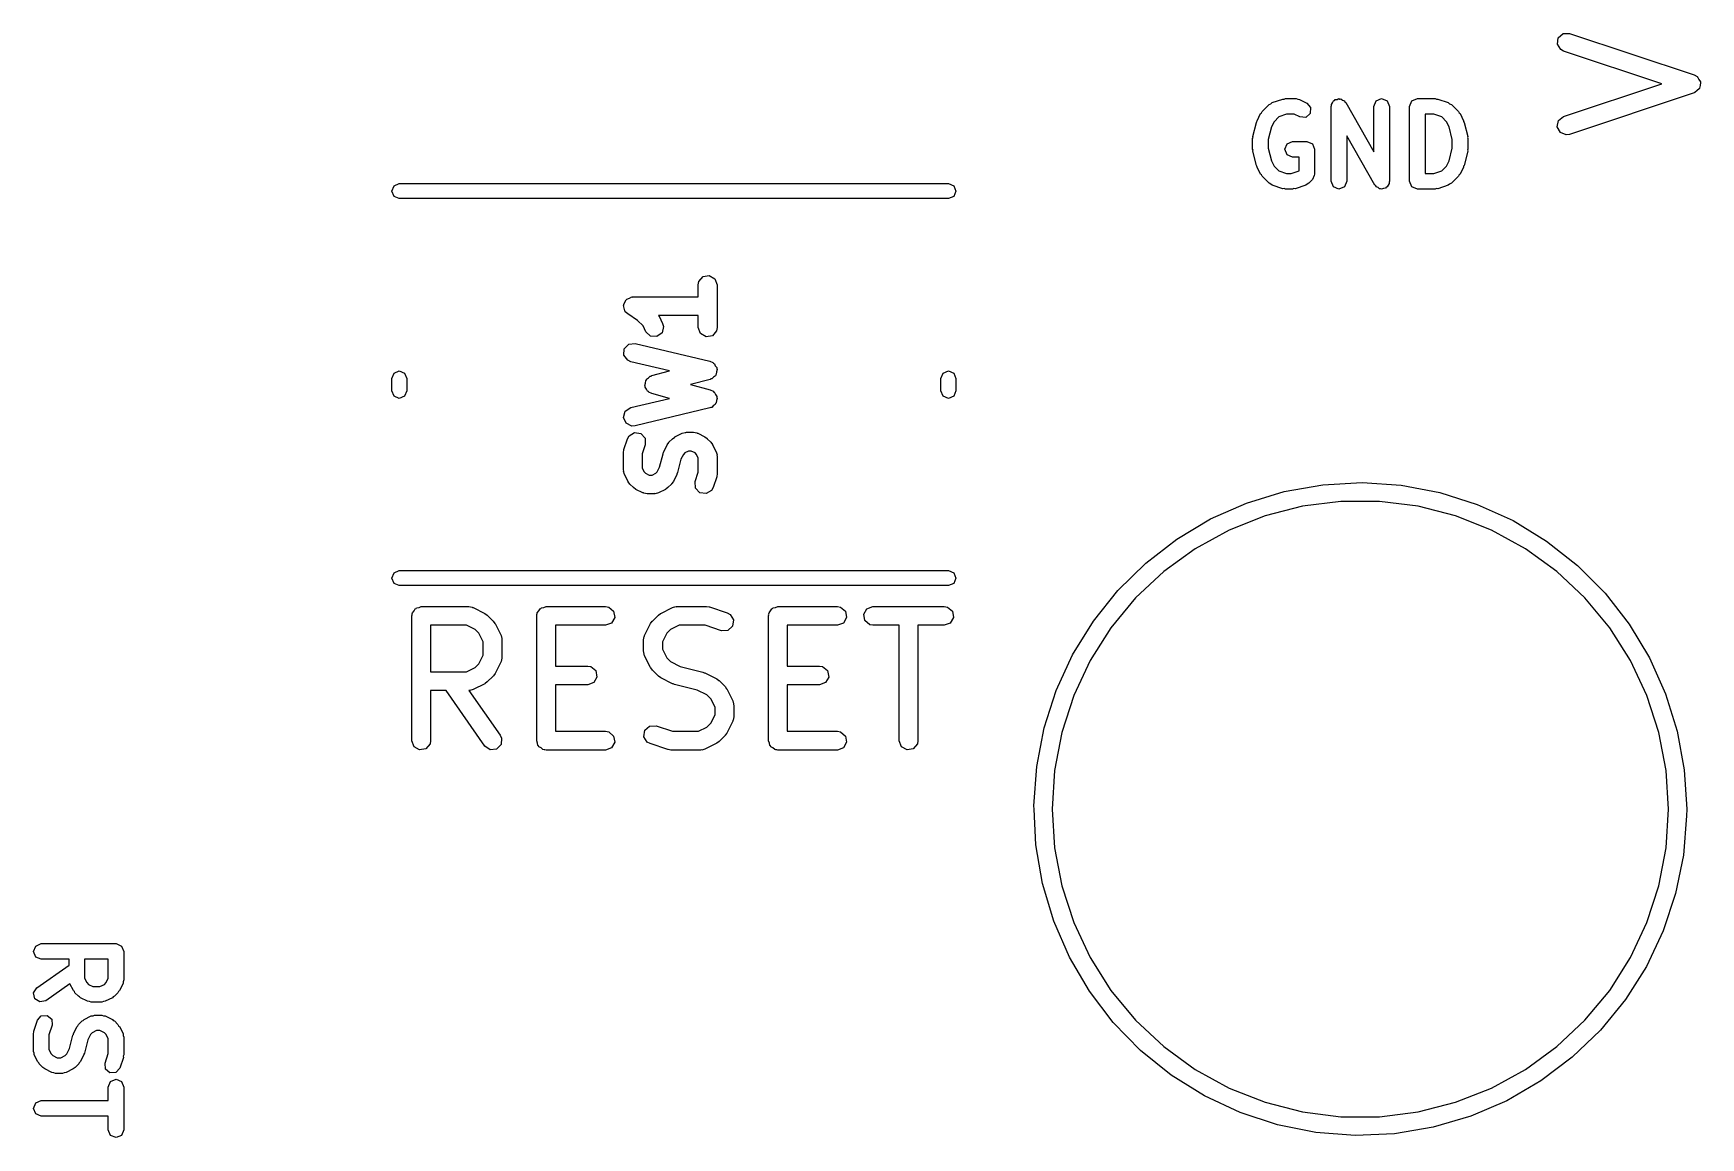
# Model space of a CAD drawing. Extents: x 83.3 to 116.7, y -116.7 to -83.4.
# Drawn here: x 103.37 to 116.73, y -116.63 to -107.79 of the extents above; entities that cross this region are included whole.
import ezdxf

# ---------------------------------------------------------------- set-up
doc = ezdxf.new("R2010")
doc.units = 0
doc.layers.add('BLACK', color=7, linetype='CONTINUOUS')

msp = doc.modelspace()

# ---------------------------------------------------------------- linework, layer by layer
at = {"layer": 'BLACK', "linetype": 'CONTINUOUS'}
for p, q in [((115.586, -107.821), (115.625, -107.787)), ((115.625, -107.787), (115.676, -107.786)), ((115.676, -107.786), (116.676, -108.119)), ((115.579, -107.872), (115.586, -107.821)), ((115.606, -107.916), (115.579, -107.872)), ((115.629, -107.928), (115.606, -107.916)), ((116.415, -108.19), (115.629, -107.928)), ((115.629, -108.453), (116.415, -108.19)), ((116.676, -108.119), (116.699, -108.132)), ((116.699, -108.132), (116.7, -108.134)), ((116.7, -108.134), (116.702, -108.134)), ((116.702, -108.134), (116.713, -108.155)), ((116.713, -108.155), (116.726, -108.175)), ((116.722, -108.203), (116.718, -108.226)), ((116.727, -108.179), (116.722, -108.203)), ((116.726, -108.175), (116.726, -108.178)), ((116.726, -108.178), (116.727, -108.179)), ((113.284, -108.35), (113.295, -108.341)), ((113.295, -108.341), (113.38, -108.312)), ((113.38, -108.312), (113.39, -108.313)), ((113.39, -108.313), (113.4, -108.309)), ((113.4, -108.309), (113.486, -108.309)), ((113.486, -108.309), (113.499, -108.314)), ((113.499, -108.314), (113.514, -108.316)), ((113.514, -108.316), (113.571, -108.344)), ((113.778, -108.342), (113.784, -108.327)), ((113.784, -108.327), (113.792, -108.324)), ((113.792, -108.324), (113.798, -108.317)), ((113.798, -108.317), (113.814, -108.315)), ((113.814, -108.315), (113.829, -108.309)), ((113.829, -108.309), (113.837, -108.312)), ((113.837, -108.312), (113.845, -108.311)), ((113.845, -108.311), (113.858, -108.321)), ((113.858, -108.321), (113.873, -108.327)), ((113.873, -108.327), (113.876, -108.335)), ((113.876, -108.335), (113.883, -108.34)), ((113.883, -108.34), (114.109, -108.736)), ((114.109, -108.371), (114.127, -108.327)), ((114.127, -108.327), (114.171, -108.309)), ((114.171, -108.309), (114.216, -108.327)), ((114.216, -108.327), (114.234, -108.371)), ((114.395, -108.371), (114.413, -108.327)), ((114.413, -108.327), (114.457, -108.309)), ((114.457, -108.309), (114.6, -108.309)), ((114.6, -108.309), (114.61, -108.313)), ((114.61, -108.313), (114.62, -108.312)), ((114.62, -108.312), (114.705, -108.341)), ((114.705, -108.341), (114.716, -108.35)), ((116.676, -108.262), (115.676, -108.595)), ((116.678, -108.26), (116.676, -108.262)), ((116.68, -108.26), (116.678, -108.26)), ((116.698, -108.244), (116.68, -108.26)), ((116.716, -108.23), (116.698, -108.244)), ((116.717, -108.228), (116.716, -108.23)), ((116.718, -108.226), (116.717, -108.228)), ((113.173, -108.486), (113.201, -108.429)), ((113.201, -108.429), (113.209, -108.422)), ((113.209, -108.422), (113.213, -108.413)), ((113.213, -108.413), (113.27, -108.356)), ((113.27, -108.356), (113.284, -108.35)), ((113.348, -108.455), (113.309, -108.494)), ((113.41, -108.434), (113.348, -108.455)), ((113.471, -108.434), (113.41, -108.434)), ((113.515, -108.456), (113.471, -108.434)), ((113.563, -108.459), (113.515, -108.456)), ((113.599, -108.428), (113.563, -108.459)), ((113.571, -108.344), (113.602, -108.38)), ((113.602, -108.38), (113.599, -108.428)), ((113.766, -108.371), (113.769, -108.363)), ((113.766, -108.971), (113.766, -108.371)), ((113.768, -108.355), (113.778, -108.342)), ((113.769, -108.363), (113.768, -108.355)), ((114.109, -108.736), (114.109, -108.371)), ((114.234, -108.371), (114.234, -108.971)), ((114.395, -108.971), (114.395, -108.371)), ((114.52, -108.434), (114.52, -108.909)), ((114.59, -108.434), (114.52, -108.434)), ((114.652, -108.455), (114.59, -108.434)), ((114.691, -108.494), (114.652, -108.455)), ((114.716, -108.35), (114.73, -108.356)), ((114.73, -108.356), (114.787, -108.413)), ((114.787, -108.413), (114.791, -108.422)), ((114.791, -108.422), (114.799, -108.429)), ((114.799, -108.429), (114.827, -108.486)), ((115.588, -108.485), (115.629, -108.453)), ((113.139, -108.613), (113.168, -108.499)), ((113.168, -108.499), (113.172, -108.493)), ((113.172, -108.493), (113.173, -108.486)), ((113.288, -108.536), (113.262, -108.636)), ((113.309, -108.494), (113.288, -108.536)), ((114.117, -109.002), (113.891, -108.607)), ((113.891, -108.607), (113.891, -108.971)), ((114.712, -108.536), (114.691, -108.494)), ((114.737, -108.636), (114.712, -108.536)), ((114.827, -108.486), (114.828, -108.493)), ((114.828, -108.493), (114.832, -108.499)), ((114.832, -108.499), (114.861, -108.613)), ((115.578, -108.535), (115.588, -108.485)), ((115.603, -108.58), (115.578, -108.535)), ((115.65, -108.599), (115.603, -108.58)), ((115.676, -108.595), (115.65, -108.599)), ((113.137, -108.629), (113.141, -108.621)), ((113.137, -108.714), (113.137, -108.629)), ((113.141, -108.722), (113.137, -108.714)), ((113.141, -108.621), (113.139, -108.613)), ((113.139, -108.729), (113.141, -108.722)), ((113.168, -108.844), (113.139, -108.729)), ((113.262, -108.636), (113.262, -108.707)), ((113.262, -108.707), (113.288, -108.807)), ((113.395, -108.714), (113.413, -108.67)), ((113.413, -108.758), (113.395, -108.714)), ((113.413, -108.67), (113.457, -108.652)), ((113.457, -108.652), (113.571, -108.652)), ((113.571, -108.652), (113.616, -108.67)), ((113.616, -108.67), (113.634, -108.714)), ((113.634, -108.714), (113.634, -108.914)), ((114.712, -108.807), (114.737, -108.707)), ((114.737, -108.707), (114.737, -108.636)), ((114.861, -108.729), (114.832, -108.844)), ((114.861, -108.613), (114.859, -108.621)), ((114.859, -108.621), (114.862, -108.629)), ((114.862, -108.714), (114.859, -108.722)), ((114.859, -108.722), (114.861, -108.729)), ((114.862, -108.629), (114.862, -108.714)), ((113.172, -108.849), (113.168, -108.844)), ((113.173, -108.857), (113.172, -108.849)), ((113.201, -108.914), (113.173, -108.857)), ((113.288, -108.807), (113.309, -108.849)), ((113.309, -108.849), (113.348, -108.888)), ((113.457, -108.777), (113.413, -108.758)), ((113.509, -108.777), (113.457, -108.777)), ((113.509, -108.888), (113.509, -108.777)), ((114.652, -108.888), (114.691, -108.849)), ((114.691, -108.849), (114.712, -108.807)), ((114.827, -108.857), (114.799, -108.914)), ((114.828, -108.849), (114.827, -108.857)), ((114.832, -108.844), (114.828, -108.849)), ((106.24, -109.05), (106.258, -109.008)), ((106.258, -109.008), (106.3, -108.99)), ((106.3, -108.99), (110.7, -108.99)), ((110.7, -108.99), (110.742, -109.008)), ((110.742, -109.008), (110.76, -109.05)), ((113.209, -108.92), (113.201, -108.914)), ((113.213, -108.93), (113.209, -108.92)), ((113.27, -108.987), (113.213, -108.93)), ((113.284, -108.993), (113.27, -108.987)), ((113.295, -109.002), (113.284, -108.993)), ((113.38, -109.031), (113.295, -109.002)), ((113.348, -108.888), (113.41, -108.909)), ((113.41, -108.909), (113.447, -108.909)), ((113.447, -108.909), (113.509, -108.888)), ((113.563, -109.002), (113.477, -109.031)), ((113.574, -108.993), (113.563, -109.002)), ((113.587, -108.987), (113.574, -108.993)), ((113.616, -108.958), (113.587, -108.987)), ((113.63, -108.924), (113.616, -108.958)), ((113.634, -108.914), (113.63, -108.924)), ((113.784, -109.016), (113.766, -108.971)), ((113.891, -108.971), (113.873, -109.016)), ((114.124, -109.008), (114.117, -109.002)), ((114.127, -109.016), (114.124, -109.008)), ((114.222, -109.001), (114.216, -109.016)), ((114.232, -108.988), (114.222, -109.001)), ((114.234, -108.971), (114.231, -108.979)), ((114.231, -108.979), (114.232, -108.988)), ((114.413, -109.016), (114.395, -108.971)), ((114.52, -108.909), (114.59, -108.909)), ((114.59, -108.909), (114.652, -108.888)), ((114.705, -109.002), (114.62, -109.031)), ((114.716, -108.993), (114.705, -109.002)), ((114.73, -108.987), (114.716, -108.993)), ((114.787, -108.93), (114.73, -108.987)), ((114.791, -108.92), (114.787, -108.93)), ((114.799, -108.914), (114.791, -108.92)), ((106.258, -109.092), (106.24, -109.05)), ((106.3, -109.11), (106.258, -109.092)), ((110.7, -109.11), (106.3, -109.11)), ((110.742, -109.092), (110.7, -109.11)), ((110.76, -109.05), (110.742, -109.092)), ((113.39, -109.03), (113.38, -109.031)), ((113.4, -109.034), (113.39, -109.03)), ((113.457, -109.034), (113.4, -109.034)), ((113.467, -109.03), (113.457, -109.034)), ((113.477, -109.031), (113.467, -109.03)), ((113.829, -109.034), (113.784, -109.016)), ((113.873, -109.016), (113.829, -109.034)), ((114.142, -109.022), (114.127, -109.016)), ((114.155, -109.032), (114.142, -109.022)), ((114.163, -109.031), (114.155, -109.032)), ((114.171, -109.034), (114.163, -109.031)), ((114.186, -109.028), (114.171, -109.034)), ((114.202, -109.026), (114.186, -109.028)), ((114.208, -109.019), (114.202, -109.026)), ((114.216, -109.016), (114.208, -109.019)), ((114.457, -109.034), (114.413, -109.016)), ((114.6, -109.034), (114.457, -109.034)), ((114.61, -109.03), (114.6, -109.034)), ((114.62, -109.031), (114.61, -109.03)), ((108.696, -109.8), (108.701, -109.774)), ((108.696, -109.896), (108.696, -109.8)), ((108.701, -109.774), (108.734, -109.735)), ((108.734, -109.735), (108.784, -109.726)), ((108.784, -109.726), (108.829, -109.752)), ((108.829, -109.752), (108.846, -109.8)), ((108.846, -109.8), (108.846, -110.143)), ((108.098, -109.958), (108.108, -109.94)), ((108.108, -109.94), (108.117, -109.92)), ((108.117, -109.92), (108.121, -109.918)), ((108.121, -109.918), (108.123, -109.914)), ((108.123, -109.914), (108.144, -109.907)), ((108.144, -109.907), (108.163, -109.897)), ((108.163, -109.897), (108.167, -109.898)), ((108.167, -109.898), (108.171, -109.896)), ((108.171, -109.896), (108.696, -109.896)), ((108.097, -109.967), (108.098, -109.963)), ((108.103, -109.987), (108.097, -109.967)), ((108.098, -109.963), (108.098, -109.958)), ((108.106, -110.009), (108.103, -109.987)), ((108.11, -110.012), (108.106, -110.009)), ((108.111, -110.016), (108.11, -110.012)), ((108.13, -110.034), (108.111, -110.016)), ((108.209, -110.087), (108.13, -110.034)), ((108.696, -110.046), (108.377, -110.046)), ((108.377, -110.046), (108.38, -110.051)), ((108.38, -110.051), (108.381, -110.052)), ((108.381, -110.052), (108.41, -110.109)), ((108.696, -110.143), (108.696, -110.046)), ((108.253, -110.13), (108.209, -110.087)), ((108.276, -110.176), (108.253, -110.13)), ((108.313, -110.212), (108.276, -110.176)), ((108.405, -110.184), (108.364, -110.215)), ((108.417, -110.134), (108.405, -110.184)), ((108.41, -110.109), (108.417, -110.134)), ((108.714, -110.191), (108.696, -110.143)), ((108.758, -110.217), (108.714, -110.191)), ((108.809, -110.208), (108.758, -110.217)), ((108.842, -110.169), (108.809, -110.208)), ((108.846, -110.143), (108.842, -110.169)), ((108.1, -110.364), (108.103, -110.313)), ((108.103, -110.313), (108.138, -110.276)), ((108.138, -110.276), (108.189, -110.27)), ((108.189, -110.27), (108.789, -110.413)), ((108.364, -110.215), (108.313, -110.212)), ((108.13, -110.405), (108.1, -110.364)), ((108.154, -110.416), (108.13, -110.405)), ((108.465, -110.49), (108.154, -110.416)), ((108.789, -110.413), (108.813, -110.423)), ((108.813, -110.423), (108.817, -110.429)), ((108.817, -110.429), (108.825, -110.433)), ((108.825, -110.433), (108.832, -110.449)), ((108.832, -110.449), (108.843, -110.464)), ((108.843, -110.464), (108.843, -110.472)), ((108.843, -110.472), (108.846, -110.479)), ((106.24, -110.55), (106.258, -110.508)), ((106.24, -110.65), (106.24, -110.55)), ((106.258, -110.508), (106.3, -110.49)), ((106.3, -110.49), (106.342, -110.508)), ((106.342, -110.508), (106.36, -110.55)), ((106.36, -110.55), (106.36, -110.65)), ((108.268, -110.606), (108.273, -110.588)), ((108.271, -110.613), (108.268, -110.606)), ((108.273, -110.588), (108.275, -110.568)), ((108.275, -110.568), (108.28, -110.564)), ((108.28, -110.564), (108.281, -110.557)), ((108.281, -110.557), (108.297, -110.546)), ((108.297, -110.546), (108.311, -110.532)), ((108.311, -110.532), (108.318, -110.531)), ((108.318, -110.531), (108.324, -110.528)), ((108.324, -110.528), (108.465, -110.49)), ((108.791, -110.558), (108.634, -110.6)), ((108.634, -110.6), (108.791, -110.642)), ((108.797, -110.554), (108.791, -110.558)), ((108.805, -110.553), (108.797, -110.554)), ((108.818, -110.539), (108.805, -110.553)), ((108.833, -110.529), (108.818, -110.539)), ((108.835, -110.521), (108.833, -110.529)), ((108.84, -110.515), (108.835, -110.521)), ((108.841, -110.497), (108.84, -110.515)), ((108.846, -110.479), (108.841, -110.497)), ((110.64, -110.55), (110.658, -110.508)), ((110.64, -110.65), (110.64, -110.55)), ((110.658, -110.508), (110.7, -110.49)), ((110.7, -110.49), (110.742, -110.508)), ((110.742, -110.508), (110.76, -110.55)), ((110.76, -110.55), (110.76, -110.65)), ((106.258, -110.692), (106.24, -110.65)), ((106.3, -110.71), (106.258, -110.692)), ((106.342, -110.692), (106.3, -110.71)), ((106.36, -110.65), (106.342, -110.692)), ((108.154, -110.784), (108.465, -110.71)), ((108.27, -110.619), (108.271, -110.613)), ((108.282, -110.635), (108.27, -110.619)), ((108.29, -110.653), (108.282, -110.635)), ((108.296, -110.656), (108.29, -110.653)), ((108.3, -110.661), (108.296, -110.656)), ((108.324, -110.672), (108.3, -110.661)), ((108.465, -110.71), (108.324, -110.672)), ((108.791, -110.642), (108.814, -110.653)), ((108.814, -110.653), (108.819, -110.659)), ((108.819, -110.659), (108.826, -110.663)), ((108.826, -110.663), (108.833, -110.68)), ((108.833, -110.68), (108.844, -110.695)), ((108.839, -110.746), (108.834, -110.751)), ((108.841, -110.728), (108.839, -110.746)), ((108.846, -110.71), (108.841, -110.728)), ((108.844, -110.695), (108.843, -110.703)), ((108.843, -110.703), (108.846, -110.71)), ((110.658, -110.692), (110.64, -110.65)), ((110.7, -110.71), (110.658, -110.692)), ((110.742, -110.692), (110.7, -110.71)), ((110.76, -110.65), (110.742, -110.692)), ((108.097, -110.862), (108.111, -110.812)), ((108.117, -110.909), (108.097, -110.862)), ((108.111, -110.812), (108.154, -110.784)), ((108.789, -110.787), (108.189, -110.93)), ((108.795, -110.783), (108.789, -110.787)), ((108.803, -110.782), (108.795, -110.783)), ((108.816, -110.769), (108.803, -110.782)), ((108.832, -110.759), (108.816, -110.769)), ((108.834, -110.751), (108.832, -110.759)), ((108.163, -110.932), (108.117, -110.909)), ((108.129, -111.033), (108.141, -111.011)), ((108.141, -111.011), (108.185, -110.984)), ((108.189, -110.93), (108.163, -110.932)), ((108.185, -110.984), (108.236, -110.991)), ((108.236, -110.991), (108.27, -111.03)), ((108.509, -111.019), (108.566, -110.99)), ((108.566, -110.99), (108.591, -110.983)), ((108.591, -110.983), (108.596, -110.984)), ((108.596, -110.984), (108.6, -110.982)), ((108.6, -110.982), (108.657, -110.982)), ((108.657, -110.982), (108.683, -110.987)), ((108.683, -110.987), (108.686, -110.99)), ((108.686, -110.99), (108.691, -110.99)), ((108.691, -110.99), (108.748, -111.019)), ((108.096, -111.143), (108.1, -111.121)), ((108.096, -111.286), (108.096, -111.143)), ((108.1, -111.119), (108.129, -111.033)), ((108.1, -111.121), (108.1, -111.119)), ((108.271, -111.081), (108.246, -111.155)), ((108.27, -111.03), (108.271, -111.081)), ((108.413, -111.153), (108.418, -111.141)), ((108.418, -111.141), (108.419, -111.138)), ((108.419, -111.138), (108.447, -111.081)), ((108.447, -111.081), (108.461, -111.063)), ((108.461, -111.061), (108.49, -111.033)), ((108.461, -111.063), (108.461, -111.061)), ((108.49, -111.033), (108.508, -111.02)), ((108.508, -111.02), (108.509, -111.019)), ((108.618, -111.132), (108.587, -111.147)), ((108.639, -111.132), (108.618, -111.132)), ((108.67, -111.147), (108.639, -111.132)), ((108.748, -111.019), (108.766, -111.032)), ((108.766, -111.032), (108.767, -111.033)), ((108.767, -111.033), (108.796, -111.061)), ((108.796, -111.061), (108.809, -111.08)), ((108.809, -111.08), (108.81, -111.081)), ((108.81, -111.081), (108.839, -111.138)), ((108.839, -111.138), (108.846, -111.163)), ((108.246, -111.155), (108.246, -111.268)), ((108.246, -111.268), (108.262, -111.298)), ((108.367, -111.298), (108.386, -111.26)), ((108.386, -111.26), (108.413, -111.153)), ((108.556, -111.198), (108.53, -111.304)), ((108.576, -111.159), (108.556, -111.198)), ((108.587, -111.147), (108.576, -111.159)), ((108.681, -111.159), (108.67, -111.147)), ((108.696, -111.189), (108.681, -111.159)), ((108.696, -111.302), (108.696, -111.189)), ((108.846, -111.163), (108.845, -111.167)), ((108.845, -111.167), (108.846, -111.171)), ((108.846, -111.171), (108.846, -111.314)), ((108.098, -111.29), (108.096, -111.286)), ((108.097, -111.294), (108.098, -111.29)), ((108.104, -111.319), (108.097, -111.294)), ((108.133, -111.376), (108.104, -111.319)), ((108.134, -111.378), (108.133, -111.376)), ((108.147, -111.396), (108.134, -111.378)), ((108.176, -111.424), (108.147, -111.396)), ((108.262, -111.298), (108.273, -111.31)), ((108.273, -111.31), (108.303, -111.325)), ((108.303, -111.325), (108.325, -111.325)), ((108.325, -111.325), (108.356, -111.31)), ((108.356, -111.31), (108.367, -111.298)), ((108.482, -111.396), (108.453, -111.424)), ((108.496, -111.376), (108.482, -111.394)), ((108.482, -111.394), (108.482, -111.396)), ((108.524, -111.319), (108.496, -111.376)), ((108.525, -111.316), (108.524, -111.319)), ((108.53, -111.304), (108.525, -111.316)), ((108.672, -111.376), (108.696, -111.302)), ((108.673, -111.428), (108.672, -111.376)), ((108.843, -111.338), (108.814, -111.424)), ((108.846, -111.314), (108.843, -111.336)), ((108.843, -111.336), (108.843, -111.338)), ((113.39, -111.457), (113.699, -111.402)), ((113.699, -111.402), (114.014, -111.385)), ((114.014, -111.385), (114.328, -111.406)), ((114.328, -111.406), (114.637, -111.464)), ((108.177, -111.425), (108.176, -111.424)), ((108.195, -111.439), (108.177, -111.425)), ((108.252, -111.467), (108.195, -111.439)), ((108.257, -111.468), (108.252, -111.467)), ((108.26, -111.47), (108.257, -111.468)), ((108.286, -111.475), (108.26, -111.47)), ((108.343, -111.475), (108.286, -111.475)), ((108.347, -111.473), (108.343, -111.475)), ((108.351, -111.475), (108.347, -111.473)), ((108.376, -111.467), (108.351, -111.475)), ((108.434, -111.439), (108.376, -111.467)), ((108.435, -111.437), (108.434, -111.439)), ((108.453, -111.424), (108.435, -111.437)), ((108.707, -111.466), (108.673, -111.428)), ((108.758, -111.473), (108.707, -111.466)), ((108.802, -111.447), (108.758, -111.473)), ((108.814, -111.424), (108.802, -111.447)), ((113.088, -111.549), (113.39, -111.457)), ((113.845, -111.535), (113.537, -111.574)), ((114.155, -111.535), (113.845, -111.535)), ((114.463, -111.574), (114.155, -111.535)), ((114.637, -111.464), (114.937, -111.559)), ((112.53, -111.837), (112.801, -111.676)), ((112.801, -111.676), (113.088, -111.549)), ((113.237, -111.651), (112.948, -111.765)), ((113.537, -111.574), (113.237, -111.651)), ((114.763, -111.651), (114.463, -111.574)), ((115.052, -111.765), (114.763, -111.651)), ((114.937, -111.559), (115.224, -111.689)), ((112.948, -111.765), (112.677, -111.915)), ((115.323, -111.915), (115.052, -111.765)), ((115.224, -111.689), (115.492, -111.853)), ((112.281, -112.029), (112.53, -111.837)), ((112.677, -111.915), (112.426, -112.097)), ((115.574, -112.097), (115.323, -111.915)), ((115.492, -111.853), (115.74, -112.048)), ((112.057, -112.25), (112.281, -112.029)), ((115.74, -112.048), (115.962, -112.271)), ((106.24, -112.15), (106.258, -112.108)), ((106.258, -112.192), (106.24, -112.15)), ((106.258, -112.108), (106.3, -112.09)), ((106.3, -112.21), (106.258, -112.192)), ((106.3, -112.09), (110.7, -112.09)), ((110.7, -112.21), (106.3, -112.21)), ((110.7, -112.09), (110.742, -112.108)), ((110.742, -112.192), (110.7, -112.21)), ((110.742, -112.108), (110.76, -112.15)), ((110.76, -112.15), (110.742, -112.192)), ((112.426, -112.097), (112.2, -112.309)), ((115.8, -112.309), (115.574, -112.097)), ((111.861, -112.496), (112.057, -112.25)), ((112.2, -112.309), (112.002, -112.548)), ((115.998, -112.548), (115.8, -112.309)), ((115.962, -112.271), (116.155, -112.519)), ((106.401, -112.452), (106.403, -112.443)), ((106.401, -113.452), (106.401, -112.452)), ((106.402, -112.439), (106.404, -112.436)), ((106.403, -112.443), (106.402, -112.439)), ((106.404, -112.436), (106.406, -112.427)), ((106.406, -112.427), (106.418, -112.412)), ((106.418, -112.412), (106.428, -112.395)), ((106.428, -112.395), (106.434, -112.393)), ((106.434, -112.393), (106.439, -112.387)), ((106.439, -112.387), (106.458, -112.384)), ((106.458, -112.384), (106.476, -112.377)), ((106.476, -112.377), (106.857, -112.377)), ((106.857, -112.377), (106.883, -112.382)), ((106.883, -112.382), (106.886, -112.385)), ((106.886, -112.385), (106.891, -112.385)), ((106.891, -112.385), (106.986, -112.433)), ((106.986, -112.433), (107.004, -112.446)), ((107.004, -112.446), (107.005, -112.447)), ((107.005, -112.447), (107.053, -112.495)), ((107.401, -112.452), (107.403, -112.443)), ((107.401, -113.452), (107.401, -112.452)), ((107.402, -112.439), (107.404, -112.436)), ((107.403, -112.443), (107.402, -112.439)), ((107.404, -112.436), (107.406, -112.427)), ((107.406, -112.427), (107.418, -112.412)), ((107.418, -112.412), (107.428, -112.395)), ((107.428, -112.395), (107.434, -112.393)), ((107.434, -112.393), (107.439, -112.387)), ((107.439, -112.387), (107.458, -112.384)), ((107.458, -112.384), (107.476, -112.377)), ((107.476, -112.377), (107.952, -112.377)), ((107.952, -112.377), (107.978, -112.382)), ((107.978, -112.382), (108.017, -112.415)), ((108.026, -112.465), (108.001, -112.51)), ((108.017, -112.415), (108.026, -112.465)), ((108.328, -112.495), (108.376, -112.447)), ((108.376, -112.447), (108.394, -112.434)), ((108.394, -112.434), (108.395, -112.433)), ((108.395, -112.433), (108.49, -112.385)), ((108.49, -112.385), (108.515, -112.378)), ((108.515, -112.378), (108.52, -112.379)), ((108.52, -112.379), (108.524, -112.377)), ((108.524, -112.377), (108.762, -112.377)), ((108.762, -112.377), (108.784, -112.381)), ((108.784, -112.381), (108.786, -112.381)), ((108.786, -112.381), (108.928, -112.429)), ((108.928, -112.429), (108.951, -112.441)), ((108.951, -112.441), (108.978, -112.485)), ((109.258, -112.452), (109.26, -112.443)), ((109.258, -113.452), (109.258, -112.452)), ((109.259, -112.439), (109.261, -112.436)), ((109.26, -112.443), (109.259, -112.439)), ((109.261, -112.436), (109.263, -112.427)), ((109.263, -112.427), (109.275, -112.412)), ((109.275, -112.412), (109.285, -112.395)), ((109.285, -112.395), (109.291, -112.393)), ((109.291, -112.393), (109.296, -112.387)), ((109.296, -112.387), (109.315, -112.384)), ((109.315, -112.384), (109.333, -112.377)), ((109.333, -112.377), (109.81, -112.377)), ((109.81, -112.377), (109.835, -112.382)), ((109.835, -112.382), (109.874, -112.415)), ((109.883, -112.465), (109.858, -112.51)), ((109.874, -112.415), (109.883, -112.465)), ((110.021, -112.439), (110.047, -112.395)), ((110.03, -112.49), (110.021, -112.439)), ((110.047, -112.395), (110.095, -112.377)), ((110.095, -112.377), (110.667, -112.377)), ((110.667, -112.377), (110.692, -112.382)), ((110.692, -112.382), (110.732, -112.415)), ((110.741, -112.465), (110.715, -112.51)), ((110.732, -112.415), (110.741, -112.465)), ((106.551, -112.527), (106.551, -112.901)), ((106.839, -112.527), (106.551, -112.527)), ((106.908, -112.562), (106.839, -112.527)), ((106.938, -112.592), (106.908, -112.562)), ((106.973, -112.661), (106.938, -112.592)), ((107.053, -112.495), (107.066, -112.513)), ((107.066, -112.513), (107.067, -112.514)), ((107.067, -112.514), (107.115, -112.609)), ((107.115, -112.609), (107.122, -112.634)), ((107.952, -112.527), (107.551, -112.527)), ((107.551, -112.527), (107.551, -112.854)), ((108.001, -112.51), (107.952, -112.527)), ((108.263, -112.617), (108.266, -112.614)), ((108.266, -112.609), (108.314, -112.514)), ((108.266, -112.614), (108.266, -112.609)), ((108.314, -112.514), (108.327, -112.496)), ((108.327, -112.496), (108.328, -112.495)), ((108.443, -112.592), (108.408, -112.661)), ((108.473, -112.562), (108.443, -112.592)), ((108.542, -112.527), (108.473, -112.562)), ((108.75, -112.527), (108.542, -112.527)), ((108.881, -112.571), (108.75, -112.527)), ((108.932, -112.57), (108.881, -112.571)), ((108.971, -112.536), (108.932, -112.57)), ((108.978, -112.485), (108.971, -112.536)), ((109.81, -112.527), (109.408, -112.527)), ((109.408, -112.527), (109.408, -112.854)), ((109.858, -112.51), (109.81, -112.527)), ((110.07, -112.523), (110.03, -112.49)), ((110.095, -112.527), (110.07, -112.523)), ((110.306, -112.527), (110.095, -112.527)), ((110.306, -113.452), (110.306, -112.527)), ((110.667, -112.527), (110.456, -112.527)), ((110.456, -112.527), (110.456, -113.452)), ((110.715, -112.51), (110.667, -112.527)), ((111.695, -112.764), (111.861, -112.496)), ((112.002, -112.548), (111.836, -112.81)), ((116.164, -112.81), (115.998, -112.548)), ((116.155, -112.519), (116.317, -112.788)), ((106.973, -112.768), (106.973, -112.661)), ((107.122, -112.634), (107.121, -112.639)), ((107.121, -112.639), (107.123, -112.643)), ((107.123, -112.643), (107.123, -112.786)), ((108.258, -112.643), (108.263, -112.617)), ((108.258, -112.738), (108.258, -112.643)), ((108.26, -112.742), (108.258, -112.738)), ((108.259, -112.747), (108.26, -112.742)), ((108.266, -112.772), (108.259, -112.747)), ((108.408, -112.661), (108.408, -112.72)), ((108.408, -112.72), (108.443, -112.789)), ((106.839, -112.901), (106.908, -112.867)), ((106.908, -112.867), (106.938, -112.837)), ((106.938, -112.837), (106.973, -112.768)), ((107.115, -112.819), (107.067, -112.914)), ((107.118, -112.811), (107.115, -112.815)), ((107.115, -112.815), (107.115, -112.819)), ((107.123, -112.786), (107.118, -112.811)), ((107.551, -112.854), (107.81, -112.854)), ((107.81, -112.854), (107.835, -112.858)), ((107.835, -112.858), (107.874, -112.891)), ((108.314, -112.867), (108.266, -112.772)), ((108.315, -112.868), (108.314, -112.867)), ((108.328, -112.886), (108.315, -112.868)), ((108.443, -112.789), (108.473, -112.819)), ((108.473, -112.819), (108.55, -112.858)), ((108.55, -112.858), (108.732, -112.903)), ((109.408, -112.854), (109.667, -112.854)), ((109.667, -112.854), (109.692, -112.858)), ((109.692, -112.858), (109.732, -112.891)), ((111.564, -113.05), (111.695, -112.764)), ((111.836, -112.81), (111.704, -113.091)), ((116.296, -113.091), (116.164, -112.81)), ((116.317, -112.788), (116.446, -113.076)), ((106.551, -112.901), (106.839, -112.901)), ((106.986, -112.996), (106.891, -113.043)), ((106.987, -112.994), (106.986, -112.996)), ((107.005, -112.982), (106.987, -112.994)), ((107.053, -112.934), (107.005, -112.982)), ((107.054, -112.933), (107.053, -112.934)), ((107.067, -112.914), (107.054, -112.933)), ((107.81, -113.004), (107.551, -113.004)), ((107.551, -113.004), (107.551, -113.377)), ((107.858, -112.986), (107.81, -113.004)), ((107.883, -112.942), (107.858, -112.986)), ((107.874, -112.891), (107.883, -112.942)), ((108.376, -112.934), (108.328, -112.886)), ((108.377, -112.935), (108.376, -112.934)), ((108.395, -112.948), (108.377, -112.935)), ((108.49, -112.996), (108.395, -112.948)), ((108.494, -112.996), (108.49, -112.996)), ((108.506, -113.001), (108.494, -112.996)), ((108.688, -113.047), (108.506, -113.001)), ((108.732, -112.903), (108.744, -112.909)), ((108.744, -112.909), (108.748, -112.909)), ((108.748, -112.909), (108.843, -112.957)), ((108.843, -112.957), (108.861, -112.97)), ((108.861, -112.97), (108.863, -112.971)), ((108.863, -112.971), (108.91, -113.018)), ((109.667, -113.004), (109.408, -113.004)), ((109.408, -113.004), (109.408, -113.377)), ((109.715, -112.986), (109.667, -113.004)), ((109.741, -112.942), (109.715, -112.986)), ((109.732, -112.891), (109.741, -112.942)), ((106.675, -113.051), (106.551, -113.051)), ((106.551, -113.051), (106.551, -113.452)), ((106.986, -113.495), (106.675, -113.051)), ((106.861, -113.05), (106.858, -113.051)), ((106.858, -113.051), (107.109, -113.409)), ((106.866, -113.051), (106.861, -113.05)), ((106.891, -113.043), (106.866, -113.051)), ((108.765, -113.085), (108.688, -113.047)), ((108.796, -113.116), (108.765, -113.085)), ((108.83, -113.184), (108.796, -113.116)), ((108.91, -113.018), (108.923, -113.037)), ((108.923, -113.037), (108.924, -113.038)), ((108.924, -113.038), (108.972, -113.133)), ((108.972, -113.133), (108.979, -113.158)), ((111.467, -113.35), (111.564, -113.05)), ((111.704, -113.091), (111.608, -113.386)), ((116.392, -113.386), (116.296, -113.091)), ((116.446, -113.076), (116.54, -113.376)), ((108.796, -113.313), (108.83, -113.244)), ((108.83, -113.244), (108.83, -113.184)), ((108.98, -113.262), (108.975, -113.288)), ((108.979, -113.158), (108.978, -113.162)), ((108.978, -113.162), (108.98, -113.167)), ((108.98, -113.167), (108.98, -113.262)), ((107.109, -113.409), (107.12, -113.433)), ((107.551, -113.377), (107.952, -113.377)), ((107.952, -113.377), (107.978, -113.382)), ((107.978, -113.382), (108.017, -113.415)), ((108.017, -113.415), (108.026, -113.465)), ((108.26, -113.42), (108.267, -113.369)), ((108.267, -113.369), (108.306, -113.335)), ((108.306, -113.335), (108.357, -113.334)), ((108.357, -113.334), (108.488, -113.377)), ((108.488, -113.377), (108.697, -113.377)), ((108.697, -113.377), (108.765, -113.343)), ((108.765, -113.343), (108.796, -113.313)), ((108.91, -113.41), (108.863, -113.458)), ((108.911, -113.409), (108.91, -113.41)), ((108.924, -113.391), (108.911, -113.409)), ((108.972, -113.295), (108.924, -113.391)), ((108.975, -113.288), (108.972, -113.291)), ((108.972, -113.291), (108.972, -113.295)), ((109.408, -113.377), (109.81, -113.377)), ((109.81, -113.377), (109.835, -113.382)), ((109.835, -113.382), (109.874, -113.415)), ((109.874, -113.415), (109.883, -113.465)), ((111.407, -113.659), (111.467, -113.35)), ((111.608, -113.386), (111.55, -113.69)), ((116.45, -113.69), (116.392, -113.386)), ((116.54, -113.376), (116.596, -113.686)), ((106.419, -113.501), (106.401, -113.452)), ((106.463, -113.526), (106.419, -113.501)), ((106.514, -113.517), (106.463, -113.526)), ((106.547, -113.478), (106.514, -113.517)), ((106.551, -113.452), (106.547, -113.478)), ((107.028, -113.525), (106.986, -113.495)), ((107.079, -113.52), (107.028, -113.525)), ((107.116, -113.484), (107.079, -113.52)), ((107.12, -113.433), (107.116, -113.484)), ((107.408, -113.471), (107.401, -113.452)), ((107.411, -113.49), (107.408, -113.471)), ((107.416, -113.494), (107.411, -113.49)), ((107.419, -113.501), (107.416, -113.494)), ((107.436, -113.51), (107.419, -113.501)), ((107.451, -113.523), (107.436, -113.51)), ((107.46, -113.525), (107.451, -113.523)), ((107.463, -113.526), (107.46, -113.525)), ((107.466, -113.526), (107.463, -113.526)), ((107.476, -113.527), (107.466, -113.526)), ((107.952, -113.527), (107.476, -113.527)), ((108.001, -113.51), (107.952, -113.527)), ((108.026, -113.465), (108.001, -113.51)), ((108.287, -113.464), (108.26, -113.42)), ((108.31, -113.476), (108.287, -113.464)), ((108.452, -113.524), (108.31, -113.476)), ((108.454, -113.523), (108.452, -113.524)), ((108.476, -113.527), (108.454, -113.523)), ((108.714, -113.527), (108.476, -113.527)), ((108.718, -113.526), (108.714, -113.527)), ((108.723, -113.527), (108.718, -113.526)), ((108.748, -113.519), (108.723, -113.527)), ((108.843, -113.472), (108.748, -113.519)), ((108.844, -113.471), (108.843, -113.472)), ((108.863, -113.458), (108.844, -113.471)), ((109.265, -113.471), (109.258, -113.452)), ((109.268, -113.49), (109.265, -113.471)), ((109.274, -113.494), (109.268, -113.49)), ((109.276, -113.501), (109.274, -113.494)), ((109.293, -113.51), (109.276, -113.501)), ((109.308, -113.523), (109.293, -113.51)), ((109.317, -113.525), (109.308, -113.523)), ((109.32, -113.526), (109.317, -113.525)), ((109.324, -113.526), (109.32, -113.526)), ((109.333, -113.527), (109.324, -113.526)), ((109.81, -113.527), (109.333, -113.527)), ((109.858, -113.51), (109.81, -113.527)), ((109.883, -113.465), (109.858, -113.51)), ((110.323, -113.501), (110.306, -113.452)), ((110.368, -113.526), (110.323, -113.501)), ((110.418, -113.517), (110.368, -113.526)), ((110.451, -113.478), (110.418, -113.517)), ((110.456, -113.452), (110.451, -113.478)), ((111.385, -113.973), (111.407, -113.659)), ((111.55, -113.69), (111.53, -114)), ((116.47, -114), (116.45, -113.69)), ((116.596, -113.686), (116.615, -114)), ((111.387, -114), (111.385, -113.973)), ((111.401, -114.287), (111.387, -114)), ((111.53, -114), (111.55, -114.31)), ((116.45, -114.31), (116.47, -114)), ((116.614, -114.055), (116.589, -114.368)), ((116.615, -114), (116.614, -114.055)), ((111.454, -114.597), (111.401, -114.287)), ((111.55, -114.31), (111.608, -114.614)), ((116.392, -114.614), (116.45, -114.31)), ((116.589, -114.368), (116.526, -114.677)), ((111.544, -114.899), (111.454, -114.597)), ((111.608, -114.614), (111.704, -114.909)), ((116.296, -114.909), (116.392, -114.614)), ((116.526, -114.677), (116.426, -114.975)), ((111.67, -115.187), (111.544, -114.899)), ((111.704, -114.909), (111.836, -115.19)), ((116.164, -115.19), (116.296, -114.909)), ((116.426, -114.975), (116.292, -115.26)), ((103.368, -115.141), (103.387, -115.097)), ((103.387, -115.185), (103.368, -115.141)), ((103.387, -115.097), (103.431, -115.078)), ((103.431, -115.078), (104.031, -115.078)), ((104.031, -115.078), (104.075, -115.097)), ((104.075, -115.097), (104.093, -115.141)), ((104.093, -115.141), (104.093, -115.369)), ((103.431, -115.203), (103.387, -115.185)), ((103.395, -115.432), (103.654, -115.251)), ((103.654, -115.203), (103.431, -115.203)), ((103.654, -115.251), (103.654, -115.203)), ((103.779, -115.203), (103.779, -115.355)), ((103.968, -115.203), (103.779, -115.203)), ((103.968, -115.355), (103.968, -115.203)), ((111.83, -115.459), (111.67, -115.187)), ((111.836, -115.19), (112.002, -115.452)), ((115.998, -115.452), (116.164, -115.19)), ((116.292, -115.26), (116.124, -115.526)), ((103.661, -115.399), (103.467, -115.535)), ((103.689, -115.454), (103.661, -115.399)), ((103.779, -115.355), (103.796, -115.389)), ((103.796, -115.389), (103.811, -115.404)), ((103.811, -115.404), (103.845, -115.421)), ((103.845, -115.421), (103.902, -115.421)), ((103.902, -115.421), (103.937, -115.404)), ((103.937, -115.404), (103.951, -115.389)), ((103.951, -115.389), (103.968, -115.355)), ((104.087, -115.397), (104.058, -115.454)), ((104.088, -115.383), (104.087, -115.397)), ((104.093, -115.369), (104.088, -115.383)), ((103.369, -115.473), (103.395, -115.432)), ((103.379, -115.52), (103.369, -115.473)), ((103.42, -115.545), (103.379, -115.52)), ((103.467, -115.535), (103.42, -115.545)), ((103.697, -115.461), (103.689, -115.454)), ((103.701, -115.471), (103.697, -115.461)), ((103.729, -115.499), (103.701, -115.471)), ((103.739, -115.503), (103.729, -115.499)), ((103.746, -115.511), (103.739, -115.503)), ((103.803, -115.54), (103.746, -115.511)), ((103.817, -115.541), (103.803, -115.54)), ((103.831, -115.546), (103.817, -115.541)), ((103.916, -115.546), (103.831, -115.546)), ((103.93, -115.541), (103.916, -115.546)), ((103.944, -115.54), (103.93, -115.541)), ((104.002, -115.511), (103.944, -115.54)), ((104.008, -115.503), (104.002, -115.511)), ((104.018, -115.499), (104.008, -115.503)), ((104.046, -115.471), (104.018, -115.499)), ((104.05, -115.461), (104.046, -115.471)), ((104.058, -115.454), (104.05, -115.461)), ((112.02, -115.709), (111.83, -115.459)), ((112.002, -115.452), (112.2, -115.691)), ((115.8, -115.691), (115.998, -115.452)), ((116.124, -115.526), (115.925, -115.77)), ((103.4, -115.692), (103.431, -115.656)), ((103.431, -115.656), (103.479, -115.653)), ((103.479, -115.653), (103.515, -115.684)), ((103.515, -115.684), (103.519, -115.732)), ((103.767, -115.693), (103.774, -115.685)), ((103.774, -115.685), (103.831, -115.656)), ((103.831, -115.656), (103.846, -115.655)), ((103.846, -115.655), (103.859, -115.65)), ((103.859, -115.65), (103.916, -115.65)), ((103.916, -115.65), (103.93, -115.655)), ((103.93, -115.655), (103.944, -115.656)), ((103.944, -115.656), (104.002, -115.685)), ((104.002, -115.685), (104.008, -115.693)), ((103.368, -115.798), (103.372, -115.788)), ((103.368, -115.941), (103.368, -115.798)), ((103.371, -115.778), (103.4, -115.692)), ((103.372, -115.788), (103.371, -115.778)), ((103.519, -115.732), (103.493, -115.808)), ((103.493, -115.808), (103.493, -115.926)), ((103.657, -115.919), (103.684, -115.811)), ((103.684, -115.811), (103.689, -115.806)), ((103.689, -115.799), (103.718, -115.741)), ((103.689, -115.806), (103.689, -115.799)), ((103.718, -115.741), (103.725, -115.735)), ((103.725, -115.735), (103.729, -115.725)), ((103.729, -115.725), (103.758, -115.697)), ((103.758, -115.697), (103.767, -115.693)), ((103.825, -115.806), (103.804, -115.848)), ((103.839, -115.792), (103.825, -115.806)), ((103.874, -115.775), (103.839, -115.792)), ((103.902, -115.775), (103.874, -115.775)), ((103.937, -115.792), (103.902, -115.775)), ((103.951, -115.806), (103.937, -115.792)), ((103.968, -115.841), (103.951, -115.806)), ((104.008, -115.693), (104.018, -115.697)), ((104.018, -115.697), (104.046, -115.725)), ((104.046, -115.725), (104.05, -115.735)), ((104.05, -115.735), (104.058, -115.741)), ((104.058, -115.741), (104.087, -115.799)), ((104.087, -115.799), (104.088, -115.813)), ((104.088, -115.813), (104.093, -115.827)), ((112.24, -115.934), (112.02, -115.709)), ((112.2, -115.691), (112.426, -115.903)), ((115.574, -115.903), (115.8, -115.691)), ((115.925, -115.77), (115.698, -115.988)), ((103.374, -115.954), (103.368, -115.941)), ((103.375, -115.969), (103.374, -115.954)), ((103.493, -115.926), (103.511, -115.961)), ((103.636, -115.961), (103.657, -115.919)), ((103.777, -115.956), (103.773, -115.962)), ((103.804, -115.848), (103.777, -115.956)), ((103.968, -115.959), (103.968, -115.841)), ((104.093, -115.827), (104.093, -115.969)), ((112.485, -116.132), (112.24, -115.934)), ((112.426, -115.903), (112.677, -116.085)), ((115.323, -116.085), (115.574, -115.903)), ((103.403, -116.026), (103.375, -115.969)), ((103.411, -116.033), (103.403, -116.026)), ((103.415, -116.042), (103.411, -116.033)), ((103.444, -116.071), (103.415, -116.042)), ((103.453, -116.075), (103.444, -116.071)), ((103.46, -116.082), (103.453, -116.075)), ((103.517, -116.111), (103.46, -116.082)), ((103.511, -115.961), (103.525, -115.975)), ((103.525, -115.975), (103.56, -115.993)), ((103.56, -115.993), (103.587, -115.993)), ((103.587, -115.993), (103.622, -115.975)), ((103.622, -115.975), (103.636, -115.961)), ((103.687, -116.082), (103.63, -116.111)), ((103.694, -116.075), (103.687, -116.082)), ((103.703, -116.071), (103.694, -116.075)), ((103.732, -116.042), (103.703, -116.071)), ((103.736, -116.033), (103.732, -116.042)), ((103.744, -116.026), (103.736, -116.033)), ((103.772, -115.969), (103.744, -116.026)), ((103.773, -115.962), (103.772, -115.969)), ((103.943, -116.035), (103.968, -115.959)), ((103.946, -116.083), (103.943, -116.035)), ((103.982, -116.114), (103.946, -116.083)), ((104.061, -116.075), (104.03, -116.111)), ((104.09, -115.989), (104.061, -116.075)), ((104.093, -115.969), (104.089, -115.979)), ((104.089, -115.979), (104.09, -115.989)), ((112.677, -116.085), (112.948, -116.235)), ((115.052, -116.235), (115.323, -116.085)), ((115.698, -115.988), (115.447, -116.178)), ((103.532, -116.112), (103.517, -116.111)), ((103.545, -116.118), (103.532, -116.112)), ((103.602, -116.118), (103.545, -116.118)), ((103.616, -116.112), (103.602, -116.118)), ((103.63, -116.111), (103.616, -116.112)), ((103.968, -116.227), (103.987, -116.182)), ((104.03, -116.111), (103.982, -116.114)), ((103.987, -116.182), (104.031, -116.164)), ((104.031, -116.164), (104.075, -116.182)), ((104.075, -116.182), (104.093, -116.227)), ((112.752, -116.298), (112.485, -116.132)), ((115.447, -116.178), (115.175, -116.336)), ((103.368, -116.398), (103.387, -116.354)), ((103.387, -116.354), (103.431, -116.335)), ((103.431, -116.335), (103.968, -116.335)), ((103.968, -116.335), (103.968, -116.227)), ((104.093, -116.227), (104.093, -116.569)), ((113.037, -116.431), (112.752, -116.298)), ((112.948, -116.235), (113.237, -116.349)), ((113.237, -116.349), (113.537, -116.426)), ((114.463, -116.426), (114.763, -116.349)), ((114.763, -116.349), (115.052, -116.235)), ((115.175, -116.336), (114.886, -116.46)), ((103.387, -116.442), (103.368, -116.398)), ((103.431, -116.46), (103.387, -116.442)), ((103.968, -116.46), (103.431, -116.46)), ((103.968, -116.569), (103.968, -116.46)), ((113.336, -116.529), (113.037, -116.431)), ((113.537, -116.426), (113.845, -116.465)), ((113.845, -116.465), (114.155, -116.465)), ((114.155, -116.465), (114.463, -116.426)), ((114.886, -116.46), (114.584, -116.549)), ((103.987, -116.614), (103.968, -116.569)), ((104.031, -116.632), (103.987, -116.614)), ((104.075, -116.614), (104.031, -116.632)), ((104.093, -116.569), (104.075, -116.614)), ((113.645, -116.591), (113.336, -116.529)), ((113.959, -116.615), (113.645, -116.591)), ((114.273, -116.601), (113.959, -116.615)), ((114.584, -116.549), (114.273, -116.601))]:
    msp.add_line(p, q, dxfattribs=at)

doc.saveas('drawing.dxf')
